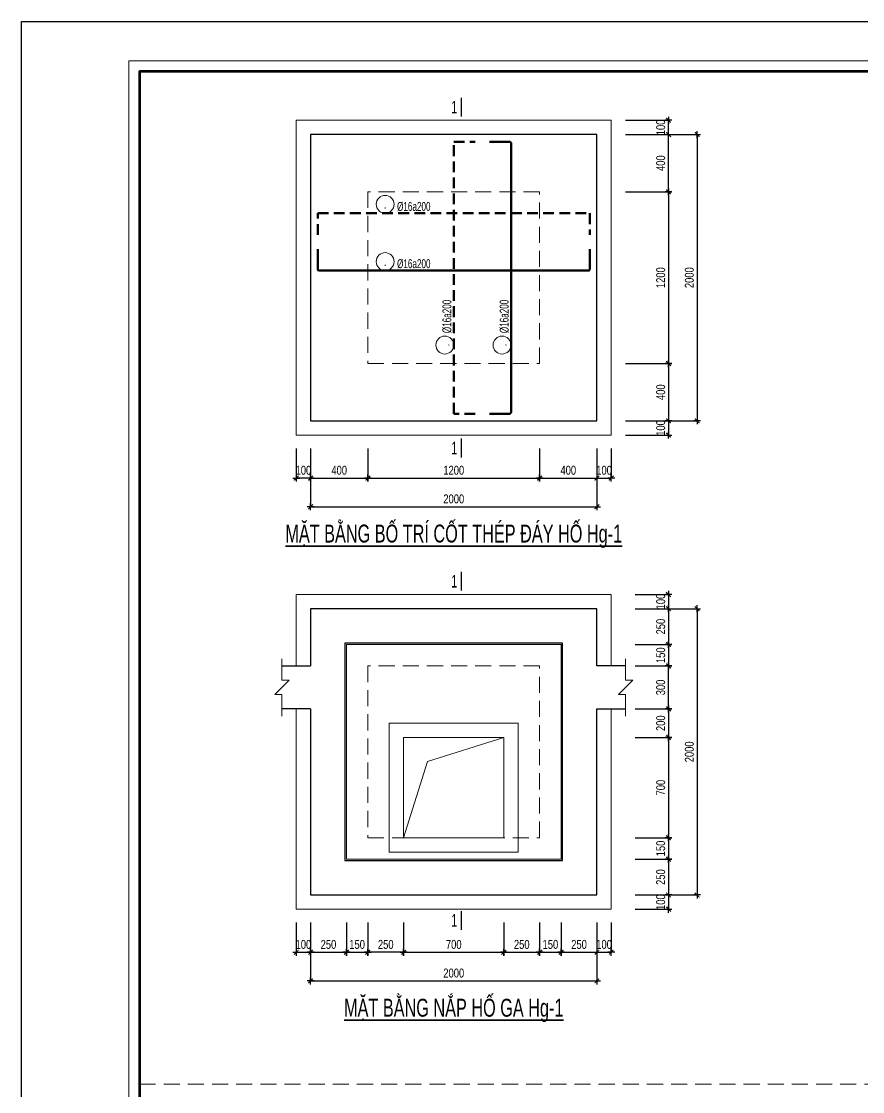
# Model space of a CAD drawing. Header units: millimetres. Extents: x 3482593 to 3503618, y 1118617 to 1133467.
# Drawn here: x 3482593 to 3488468, y 1125990 to 1133467 of the extents above; entities that cross this region are included whole.
import ezdxf
from ezdxf.enums import TextEntityAlignment as Align

# ---------------------------------------------------------------- set-up
doc = ezdxf.new("R2010")
doc.units = ezdxf.units.MM
doc.header["$LTSCALE"] = 150
doc.header["$MEASUREMENT"] = 0
doc.header["$PDMODE"] = 98
doc.linetypes.add('HIDDEN', pattern=[0.375, 0.25, -0.125])
doc.layers.get('0').update_dxf_attribs({"linetype": 'CONTINUOUS'})
doc.layers.get('DEFPOINTS').update_dxf_attribs({"linetype": 'CONTINUOUS'})
for name, color, linetype in [('02.CDC.DIM', 1, 'CONTINUOUS'), ('06.CDC.TEXT', 2, 'CONTINUOUS'), ('CDC.06.TEXT', 2, 'CONTINUOUS')]:
    doc.layers.add(name, color=color, linetype=linetype)
for name, color, linetype, lineweight in [('CDC-KHUNGTEN', 7, 'CONTINUOUS', 20), ('CDC_02.DIM', 1, 'CONTINUOUS', 18), ('CDC_03.BORDER', 3, 'CONTINUOUS', 25), ('CDC_04.HIDDEN', 8, 'HIDDEN', 15), ('CDC_05.STEEL', 4, 'CONTINUOUS', 50), ('CDC_06.TEXT', 2, 'CONTINUOUS', 18), ('CDC_09.COLUMN', 4, 'CONTINUOUS', 35), ('CDC_10.HATCH', 251, 'CONTINUOUS', 9), ('CDC_11.NOTE', 8, 'CONTINUOUS', 18)]:
    doc.layers.add(name, color=color, linetype=linetype, lineweight=lineweight)
doc.styles.add('1', font='arial.ttf', dxfattribs={"width": 0.75})
doc.styles.add('Arial', font='arial.ttf', dxfattribs={"width": 0.75})
doc.styles.add('KCS_BIGTEXT', font='arial.ttf', dxfattribs={"width": 0.7})
doc.dimstyles.new('DX1', dxfattribs={"dimscale": 0.25, "dimtxt": 250, "dimasz": 0.8, "dimexe": 0, "dimexo": 0, "dimgap": 90, "dimtad": 1, "dimdec": 0, "dimzin": 13, "dimdsep": 46, "dimtxsty": '1', "dimblk1": 'CHEO', "dimblk2": 'CHEO', "dimsah": 1, "dimcen": 0, "dimclrd": 256, "dimclre": 256, "dimclrt": 3, "dimadec": 0, "dimazin": 0, "dimtfac": 1, "dimtdec": 0, "dimtix": 1, "dimtmove": 2, "dimatfit": 3, "dimldrblk": 'CHEO', "dimfxl": 1, "dimtolj": 1, "dimtzin": 13, "dimarcsym": 0})

# ---------------------------------------------------------------- blocks, each defined once
blk = doc.blocks.new('CHEO')
at = {"layer": '02.CDC.DIM'}
for points in [[(-121, 0), (121, 0)], [(0, 121), (0, -121)]]:
    blk.add_lwpolyline(points, dxfattribs=at)
at = {"layer": '06.CDC.TEXT', "color": 2, "const_width": 40}
blk.add_lwpolyline([(80, 80), (-80, -81)], dxfattribs=at)
blk = doc.blocks.new('*D36')
at = {"layer": 'CDC_02.DIM', "lineweight": -2, "transparency": 16777216}
for p, q in [((3484612.2, 1130483.2), (3484612.2, 1130276.2)), ((3485012.2, 1130483.2), (3485012.2, 1130276.2)), ((3484612.4, 1130276.2), (3485012, 1130276.2))]:
    blk.add_line(p, q, dxfattribs=at)
at = {"layer": 'DEFPOINTS', "color": 0, "transparency": 16777216}
for p in [(3484612.2, 1130483.2), (3485012.2, 1130483.2), (3485012.2, 1130276.2)]:
    blk.add_point(p, dxfattribs=at)
at = {"layer": 'CDC_02.DIM', "lineweight": -2, "transparency": 16777216, "xscale": 0.2, "yscale": 0.2, "zscale": 0.2, "rotation": 180}
blk.add_blockref('CHEO', (3484612.2, 1130276.2), dxfattribs=at)
at = {"layer": 'CDC_02.DIM', "lineweight": -2, "transparency": 16777216, "xscale": 0.2, "yscale": 0.2, "zscale": 0.2}
blk.add_blockref('CHEO', (3485012.2, 1130276.2), dxfattribs=at)
at = {"layer": 'CDC_02.DIM', "color": 3, "transparency": 16777216, "insert": (3484812.2, 1130330.6), "char_height": 62.5, "attachment_point": 5, "style": '1'}
blk.add_mtext('\\A1;400', dxfattribs=at)
blk = doc.blocks.new('*D37')
at = {"layer": 'CDC_02.DIM', "lineweight": -2, "transparency": 16777216}
for p, q in [((3485012.2, 1130483.2), (3485012.2, 1130276.2)), ((3486212.2, 1130483.2), (3486212.2, 1130276.2)), ((3485012.4, 1130276.2), (3486212, 1130276.2))]:
    blk.add_line(p, q, dxfattribs=at)
at = {"layer": 'DEFPOINTS', "color": 0, "transparency": 16777216}
for p in [(3485012.2, 1130483.2), (3486212.2, 1130483.2), (3486212.2, 1130276.2)]:
    blk.add_point(p, dxfattribs=at)
at = {"layer": 'CDC_02.DIM', "lineweight": -2, "transparency": 16777216, "xscale": 0.2, "yscale": 0.2, "zscale": 0.2, "rotation": 180}
blk.add_blockref('CHEO', (3485012.2, 1130276.2), dxfattribs=at)
at = {"layer": 'CDC_02.DIM', "lineweight": -2, "transparency": 16777216, "xscale": 0.2, "yscale": 0.2, "zscale": 0.2}
blk.add_blockref('CHEO', (3486212.2, 1130276.2), dxfattribs=at)
at = {"layer": 'CDC_02.DIM', "color": 3, "transparency": 16777216, "insert": (3485612.2, 1130330.6), "char_height": 62.5, "attachment_point": 5, "style": '1'}
blk.add_mtext('\\A1;1200', dxfattribs=at)
blk = doc.blocks.new('*D38')
at = {"layer": 'CDC_02.DIM', "lineweight": -2, "transparency": 16777216}
for p, q in [((3486212.2, 1130483.2), (3486212.2, 1130276.2)), ((3486612.2, 1130483.2), (3486612.2, 1130276.2)), ((3486212.4, 1130276.2), (3486612, 1130276.2))]:
    blk.add_line(p, q, dxfattribs=at)
at = {"layer": 'DEFPOINTS', "color": 0, "transparency": 16777216}
for p in [(3486212.2, 1130483.2), (3486612.2, 1130483.2), (3486612.2, 1130276.2)]:
    blk.add_point(p, dxfattribs=at)
at = {"layer": 'CDC_02.DIM', "lineweight": -2, "transparency": 16777216, "xscale": 0.2, "yscale": 0.2, "zscale": 0.2, "rotation": 180}
blk.add_blockref('CHEO', (3486212.2, 1130276.2), dxfattribs=at)
at = {"layer": 'CDC_02.DIM', "lineweight": -2, "transparency": 16777216, "xscale": 0.2, "yscale": 0.2, "zscale": 0.2}
blk.add_blockref('CHEO', (3486612.2, 1130276.2), dxfattribs=at)
at = {"layer": 'CDC_02.DIM', "color": 3, "transparency": 16777216, "insert": (3486412.2, 1130330.6), "char_height": 62.5, "attachment_point": 5, "style": '1'}
blk.add_mtext('\\A1;400', dxfattribs=at)
blk = doc.blocks.new('*D39')
at = {"layer": 'CDC_02.DIM', "lineweight": -2, "transparency": 16777216}
for p, q in [((3484612.2, 1130483.2), (3484612.2, 1130076.2)), ((3486612.2, 1130483.2), (3486612.2, 1130076.2)), ((3484612.4, 1130076.2), (3486612, 1130076.2))]:
    blk.add_line(p, q, dxfattribs=at)
at = {"layer": 'DEFPOINTS', "color": 0, "transparency": 16777216}
for p in [(3484612.2, 1130483.2), (3486612.2, 1130483.2), (3486612.2, 1130076.2)]:
    blk.add_point(p, dxfattribs=at)
at = {"layer": 'CDC_02.DIM', "lineweight": -2, "transparency": 16777216, "xscale": 0.2, "yscale": 0.2, "zscale": 0.2, "rotation": 180}
blk.add_blockref('CHEO', (3484612.2, 1130076.2), dxfattribs=at)
at = {"layer": 'CDC_02.DIM', "lineweight": -2, "transparency": 16777216, "xscale": 0.2, "yscale": 0.2, "zscale": 0.2}
blk.add_blockref('CHEO', (3486612.2, 1130076.2), dxfattribs=at)
at = {"layer": 'CDC_02.DIM', "color": 3, "transparency": 16777216, "insert": (3485612.2, 1130130.6), "char_height": 62.5, "attachment_point": 5, "style": '1'}
blk.add_mtext('\\A1;2000', dxfattribs=at)
blk = doc.blocks.new('*D40')
at = {"layer": 'CDC_02.DIM', "lineweight": -2, "transparency": 16777216}
for p, q in [((3486812.2, 1132276.2), (3487112.2, 1132276.2)), ((3487112.2, 1132276), (3487112.2, 1131076.4)), ((3486812.2, 1131076.2), (3487112.2, 1131076.2))]:
    blk.add_line(p, q, dxfattribs=at)
at = {"layer": 'DEFPOINTS', "color": 0, "transparency": 16777216}
for p in [(3486812.2, 1132276.2), (3486812.2, 1131076.2), (3487112.2, 1131076.2)]:
    blk.add_point(p, dxfattribs=at)
at = {"layer": 'CDC_02.DIM', "lineweight": -2, "transparency": 16777216, "xscale": 0.2, "yscale": 0.2, "zscale": 0.2}
for p, rotation in [((3487112.2, 1132276.2), 90), ((3487112.2, 1131076.2), 270)]:
    blk.add_blockref('CHEO', p, dxfattribs=dict(at, rotation=rotation))
at = {"layer": 'CDC_02.DIM', "color": 3, "transparency": 16777216, "insert": (3487057.8, 1131676.2), "char_height": 62.5, "attachment_point": 5, "rotation": 90, "style": '1'}
blk.add_mtext('\\A1;1200', dxfattribs=at)
blk = doc.blocks.new('*D41')
at = {"layer": 'CDC_02.DIM', "lineweight": -2, "transparency": 16777216}
for p, q in [((3486812.2, 1131076.2), (3487112.2, 1131076.2)), ((3487112.2, 1131076), (3487112.2, 1130676.4)), ((3486812.2, 1130676.2), (3487112.2, 1130676.2))]:
    blk.add_line(p, q, dxfattribs=at)
at = {"layer": 'DEFPOINTS', "color": 0, "transparency": 16777216}
for p in [(3486812.2, 1131076.2), (3486812.2, 1130676.2), (3487112.2, 1130676.2)]:
    blk.add_point(p, dxfattribs=at)
at = {"layer": 'CDC_02.DIM', "lineweight": -2, "transparency": 16777216, "xscale": 0.2, "yscale": 0.2, "zscale": 0.2}
for p, rotation in [((3487112.2, 1131076.2), 90), ((3487112.2, 1130676.2), 270)]:
    blk.add_blockref('CHEO', p, dxfattribs=dict(at, rotation=rotation))
at = {"layer": 'CDC_02.DIM', "color": 3, "transparency": 16777216, "insert": (3487057.8, 1130876.2), "char_height": 62.5, "attachment_point": 5, "rotation": 90, "style": '1'}
blk.add_mtext('\\A1;400', dxfattribs=at)
blk = doc.blocks.new('*D42')
at = {"layer": 'CDC_02.DIM', "lineweight": -2, "transparency": 16777216}
for p, q in [((3486812.2, 1132676.2), (3487312.2, 1132676.2)), ((3487312.2, 1132676), (3487312.2, 1130676.4)), ((3486812.2, 1130676.2), (3487312.2, 1130676.2))]:
    blk.add_line(p, q, dxfattribs=at)
at = {"layer": 'DEFPOINTS', "color": 0, "transparency": 16777216}
for p in [(3486812.2, 1132676.2), (3486812.2, 1130676.2), (3487312.2, 1130676.2)]:
    blk.add_point(p, dxfattribs=at)
at = {"layer": 'CDC_02.DIM', "lineweight": -2, "transparency": 16777216, "xscale": 0.2, "yscale": 0.2, "zscale": 0.2}
for p, rotation in [((3487312.2, 1132676.2), 90), ((3487312.2, 1130676.2), 270)]:
    blk.add_blockref('CHEO', p, dxfattribs=dict(at, rotation=rotation))
at = {"layer": 'CDC_02.DIM', "color": 3, "transparency": 16777216, "insert": (3487257.8, 1131676.2), "char_height": 62.5, "attachment_point": 5, "rotation": 90, "style": '1'}
blk.add_mtext('\\A1;2000', dxfattribs=at)
blk = doc.blocks.new('*D43')
at = {"layer": 'CDC_02.DIM', "lineweight": -2, "transparency": 16777216}
for p, q in [((3486879.5, 1129463.7), (3487112.2, 1129463.7)), ((3487112.2, 1129463.9), (3487112.2, 1129464.1)), ((3487112.2, 1129463.7), (3487112.2, 1129363.7)), ((3486879.5, 1129363.7), (3487112.2, 1129363.7)), ((3487112.2, 1129363.5), (3487112.2, 1129363.3))]:
    blk.add_line(p, q, dxfattribs=at)
at = {"layer": 'DEFPOINTS', "color": 0, "transparency": 16777216}
for p in [(3486879.5, 1129463.7), (3486879.5, 1129363.7), (3487112.2, 1129363.7)]:
    blk.add_point(p, dxfattribs=at)
at = {"layer": 'CDC_02.DIM', "lineweight": -2, "transparency": 16777216, "xscale": 0.2, "yscale": 0.2, "zscale": 0.2}
for p, rotation in [((3487112.2, 1129463.7), 270), ((3487112.2, 1129363.7), 90)]:
    blk.add_blockref('CHEO', p, dxfattribs=dict(at, rotation=rotation))
at = {"layer": 'CDC_02.DIM', "color": 3, "transparency": 16777216, "insert": (3487057.8, 1129413.7), "char_height": 62.5, "attachment_point": 5, "rotation": 90, "style": '1'}
blk.add_mtext('\\A1;100', dxfattribs=at)
blk = doc.blocks.new('*D44')
at = {"layer": 'CDC_02.DIM', "lineweight": -2, "transparency": 16777216}
for p, q in [((3486879.5, 1129363.7), (3487112.2, 1129363.7)), ((3487112.2, 1129363.5), (3487112.2, 1129113.9)), ((3486879.5, 1129113.7), (3487112.2, 1129113.7))]:
    blk.add_line(p, q, dxfattribs=at)
at = {"layer": 'DEFPOINTS', "color": 0, "transparency": 16777216}
for p in [(3486879.5, 1129363.7), (3486879.5, 1129113.7), (3487112.2, 1129113.7)]:
    blk.add_point(p, dxfattribs=at)
at = {"layer": 'CDC_02.DIM', "lineweight": -2, "transparency": 16777216, "xscale": 0.2, "yscale": 0.2, "zscale": 0.2}
for p, rotation in [((3487112.2, 1129363.7), 90), ((3487112.2, 1129113.7), 270)]:
    blk.add_blockref('CHEO', p, dxfattribs=dict(at, rotation=rotation))
at = {"layer": 'CDC_02.DIM', "color": 3, "transparency": 16777216, "insert": (3487057.8, 1129238.7), "char_height": 62.5, "attachment_point": 5, "rotation": 90, "style": '1'}
blk.add_mtext('\\A1;250', dxfattribs=at)
blk = doc.blocks.new('*D45')
at = {"layer": 'CDC_02.DIM', "lineweight": -2, "transparency": 16777216}
for p, q in [((3486879.5, 1129113.7), (3487112.2, 1129113.7)), ((3487112.2, 1129113.5), (3487112.2, 1128963.9)), ((3486879.5, 1128963.7), (3487112.2, 1128963.7))]:
    blk.add_line(p, q, dxfattribs=at)
at = {"layer": 'DEFPOINTS', "color": 0, "transparency": 16777216}
for p in [(3486879.5, 1129113.7), (3486879.5, 1128963.7), (3487112.2, 1128963.7)]:
    blk.add_point(p, dxfattribs=at)
at = {"layer": 'CDC_02.DIM', "lineweight": -2, "transparency": 16777216, "xscale": 0.2, "yscale": 0.2, "zscale": 0.2}
for p, rotation in [((3487112.2, 1129113.7), 90), ((3487112.2, 1128963.7), 270)]:
    blk.add_blockref('CHEO', p, dxfattribs=dict(at, rotation=rotation))
at = {"layer": 'CDC_02.DIM', "color": 3, "transparency": 16777216, "insert": (3487057.8, 1129038.7), "char_height": 62.5, "attachment_point": 5, "rotation": 90, "style": '1'}
blk.add_mtext('\\A1;150', dxfattribs=at)
blk = doc.blocks.new('*D46')
at = {"layer": 'CDC_02.DIM', "lineweight": -2, "transparency": 16777216}
for p, q in [((3486879.5, 1128663.7), (3487112.2, 1128663.7)), ((3487112.2, 1128663.5), (3487112.2, 1128463.9)), ((3486879.5, 1128463.7), (3487112.2, 1128463.7))]:
    blk.add_line(p, q, dxfattribs=at)
at = {"layer": 'DEFPOINTS', "color": 0, "transparency": 16777216}
for p in [(3486879.5, 1128663.7), (3486879.5, 1128463.7), (3487112.2, 1128463.7)]:
    blk.add_point(p, dxfattribs=at)
at = {"layer": 'CDC_02.DIM', "lineweight": -2, "transparency": 16777216, "xscale": 0.2, "yscale": 0.2, "zscale": 0.2}
for p, rotation in [((3487112.2, 1128663.7), 90), ((3487112.2, 1128463.7), 270)]:
    blk.add_blockref('CHEO', p, dxfattribs=dict(at, rotation=rotation))
at = {"layer": 'CDC_02.DIM', "color": 3, "transparency": 16777216, "insert": (3487057.8, 1128563.7), "char_height": 62.5, "attachment_point": 5, "rotation": 90, "style": '1'}
blk.add_mtext('\\A1;200', dxfattribs=at)
blk = doc.blocks.new('*D47')
at = {"layer": 'CDC_02.DIM', "lineweight": -2, "transparency": 16777216}
for p, q in [((3486879.5, 1128463.7), (3487112.2, 1128463.7)), ((3487112.2, 1128463.5), (3487112.2, 1127763.9)), ((3486879.5, 1127763.7), (3487112.2, 1127763.7))]:
    blk.add_line(p, q, dxfattribs=at)
at = {"layer": 'DEFPOINTS', "color": 0, "transparency": 16777216}
for p in [(3486879.5, 1128463.7), (3486879.5, 1127763.7), (3487112.2, 1127763.7)]:
    blk.add_point(p, dxfattribs=at)
at = {"layer": 'CDC_02.DIM', "lineweight": -2, "transparency": 16777216, "xscale": 0.2, "yscale": 0.2, "zscale": 0.2}
for p, rotation in [((3487112.2, 1128463.7), 90), ((3487112.2, 1127763.7), 270)]:
    blk.add_blockref('CHEO', p, dxfattribs=dict(at, rotation=rotation))
at = {"layer": 'CDC_02.DIM', "color": 3, "transparency": 16777216, "insert": (3487057.8, 1128113.7), "char_height": 62.5, "attachment_point": 5, "rotation": 90, "style": '1'}
blk.add_mtext('\\A1;700', dxfattribs=at)
blk = doc.blocks.new('*D48')
at = {"layer": 'CDC_02.DIM', "lineweight": -2, "transparency": 16777216}
for p, q in [((3486879.5, 1127763.7), (3487112.2, 1127763.7)), ((3487112.2, 1127763.5), (3487112.2, 1127613.9)), ((3486879.5, 1127613.7), (3487112.2, 1127613.7))]:
    blk.add_line(p, q, dxfattribs=at)
at = {"layer": 'DEFPOINTS', "color": 0, "transparency": 16777216}
for p in [(3486879.5, 1127763.7), (3486879.5, 1127613.7), (3487112.2, 1127613.7)]:
    blk.add_point(p, dxfattribs=at)
at = {"layer": 'CDC_02.DIM', "lineweight": -2, "transparency": 16777216, "xscale": 0.2, "yscale": 0.2, "zscale": 0.2}
for p, rotation in [((3487112.2, 1127763.7), 90), ((3487112.2, 1127613.7), 270)]:
    blk.add_blockref('CHEO', p, dxfattribs=dict(at, rotation=rotation))
at = {"layer": 'CDC_02.DIM', "color": 3, "transparency": 16777216, "insert": (3487057.8, 1127688.7), "char_height": 62.5, "attachment_point": 5, "rotation": 90, "style": '1'}
blk.add_mtext('\\A1;150', dxfattribs=at)
blk = doc.blocks.new('*D49')
at = {"layer": 'CDC_02.DIM', "lineweight": -2, "transparency": 16777216}
for p, q in [((3486879.5, 1127613.7), (3487112.2, 1127613.7)), ((3487112.2, 1127613.5), (3487112.2, 1127363.9)), ((3486879.5, 1127363.7), (3487112.2, 1127363.7))]:
    blk.add_line(p, q, dxfattribs=at)
at = {"layer": 'DEFPOINTS', "color": 0, "transparency": 16777216}
for p in [(3486879.5, 1127613.7), (3486879.5, 1127363.7), (3487112.2, 1127363.7)]:
    blk.add_point(p, dxfattribs=at)
at = {"layer": 'CDC_02.DIM', "lineweight": -2, "transparency": 16777216, "xscale": 0.2, "yscale": 0.2, "zscale": 0.2}
for p, rotation in [((3487112.2, 1127613.7), 90), ((3487112.2, 1127363.7), 270)]:
    blk.add_blockref('CHEO', p, dxfattribs=dict(at, rotation=rotation))
at = {"layer": 'CDC_02.DIM', "color": 3, "transparency": 16777216, "insert": (3487057.8, 1127488.7), "char_height": 62.5, "attachment_point": 5, "rotation": 90, "style": '1'}
blk.add_mtext('\\A1;250', dxfattribs=at)
blk = doc.blocks.new('*D50')
at = {"layer": 'CDC_02.DIM', "lineweight": -2, "transparency": 16777216}
for p, q in [((3486879.5, 1127363.7), (3487112.2, 1127363.7)), ((3487112.2, 1127363.9), (3487112.2, 1127364.1)), ((3487112.2, 1127363.7), (3487112.2, 1127263.7)), ((3486879.5, 1127263.7), (3487112.2, 1127263.7)), ((3487112.2, 1127263.5), (3487112.2, 1127263.3))]:
    blk.add_line(p, q, dxfattribs=at)
at = {"layer": 'DEFPOINTS', "color": 0, "transparency": 16777216}
for p in [(3486879.5, 1127363.7), (3486879.5, 1127263.7), (3487112.2, 1127263.7)]:
    blk.add_point(p, dxfattribs=at)
at = {"layer": 'CDC_02.DIM', "lineweight": -2, "transparency": 16777216, "xscale": 0.2, "yscale": 0.2, "zscale": 0.2}
for p, rotation in [((3487112.2, 1127363.7), 270), ((3487112.2, 1127263.7), 90)]:
    blk.add_blockref('CHEO', p, dxfattribs=dict(at, rotation=rotation))
at = {"layer": 'CDC_02.DIM', "color": 3, "transparency": 16777216, "insert": (3487057.8, 1127313.7), "char_height": 62.5, "attachment_point": 5, "rotation": 90, "style": '1'}
blk.add_mtext('\\A1;100', dxfattribs=at)
blk = doc.blocks.new('*D51')
at = {"layer": 'CDC_02.DIM', "lineweight": -2, "transparency": 16777216}
for p, q in [((3486879.5, 1129363.7), (3487312.2, 1129363.7)), ((3487312.2, 1129363.5), (3487312.2, 1127363.9)), ((3486879.5, 1127363.7), (3487312.2, 1127363.7))]:
    blk.add_line(p, q, dxfattribs=at)
at = {"layer": 'DEFPOINTS', "color": 0, "transparency": 16777216}
for p in [(3486879.5, 1129363.7), (3486879.5, 1127363.7), (3487312.2, 1127363.7)]:
    blk.add_point(p, dxfattribs=at)
at = {"layer": 'CDC_02.DIM', "lineweight": -2, "transparency": 16777216, "xscale": 0.2, "yscale": 0.2, "zscale": 0.2}
for p, rotation in [((3487312.2, 1129363.7), 90), ((3487312.2, 1127363.7), 270)]:
    blk.add_blockref('CHEO', p, dxfattribs=dict(at, rotation=rotation))
at = {"layer": 'CDC_02.DIM', "color": 3, "transparency": 16777216, "insert": (3487257.8, 1128363.7), "char_height": 62.5, "attachment_point": 5, "rotation": 90, "style": '1'}
blk.add_mtext('\\A1;2000', dxfattribs=at)
blk = doc.blocks.new('*D52')
at = {"layer": 'CDC_02.DIM', "lineweight": -2, "transparency": 16777216}
for p, q in [((3484512.2, 1127170.7), (3484512.2, 1126963.7)), ((3484612.2, 1127170.7), (3484612.2, 1126963.7)), ((3484512, 1126963.7), (3484511.8, 1126963.7)), ((3484512.2, 1126963.7), (3484612.2, 1126963.7)), ((3484612.4, 1126963.7), (3484612.6, 1126963.7))]:
    blk.add_line(p, q, dxfattribs=at)
at = {"layer": 'DEFPOINTS', "color": 0, "transparency": 16777216}
for p in [(3484512.2, 1127170.7), (3484612.2, 1127170.7), (3484612.2, 1126963.7)]:
    blk.add_point(p, dxfattribs=at)
at = {"layer": 'CDC_02.DIM', "lineweight": -2, "transparency": 16777216, "xscale": 0.2, "yscale": 0.2, "zscale": 0.2}
blk.add_blockref('CHEO', (3484512.2, 1126963.7), dxfattribs=at)
at = {"layer": 'CDC_02.DIM', "lineweight": -2, "transparency": 16777216, "xscale": 0.2, "yscale": 0.2, "zscale": 0.2, "rotation": 180}
blk.add_blockref('CHEO', (3484612.2, 1126963.7), dxfattribs=at)
at = {"layer": 'CDC_02.DIM', "color": 3, "transparency": 16777216, "insert": (3484562.2, 1127018.1), "char_height": 62.5, "attachment_point": 5, "style": '1'}
blk.add_mtext('\\A1;100', dxfattribs=at)
blk = doc.blocks.new('*D53')
at = {"layer": 'CDC_02.DIM', "lineweight": -2, "transparency": 16777216}
for p, q in [((3484612.2, 1127170.7), (3484612.2, 1126963.7)), ((3484862.2, 1127170.7), (3484862.2, 1126963.7)), ((3484612.4, 1126963.7), (3484862, 1126963.7))]:
    blk.add_line(p, q, dxfattribs=at)
at = {"layer": 'DEFPOINTS', "color": 0, "transparency": 16777216}
for p in [(3484612.2, 1127170.7), (3484862.2, 1127170.7), (3484862.2, 1126963.7)]:
    blk.add_point(p, dxfattribs=at)
at = {"layer": 'CDC_02.DIM', "lineweight": -2, "transparency": 16777216, "xscale": 0.2, "yscale": 0.2, "zscale": 0.2, "rotation": 180}
blk.add_blockref('CHEO', (3484612.2, 1126963.7), dxfattribs=at)
at = {"layer": 'CDC_02.DIM', "lineweight": -2, "transparency": 16777216, "xscale": 0.2, "yscale": 0.2, "zscale": 0.2}
blk.add_blockref('CHEO', (3484862.2, 1126963.7), dxfattribs=at)
at = {"layer": 'CDC_02.DIM', "color": 3, "transparency": 16777216, "insert": (3484737.2, 1127018.1), "char_height": 62.5, "attachment_point": 5, "style": '1'}
blk.add_mtext('\\A1;250', dxfattribs=at)
blk = doc.blocks.new('*D54')
at = {"layer": 'CDC_02.DIM', "lineweight": -2, "transparency": 16777216}
for p, q in [((3484862.2, 1127170.7), (3484862.2, 1126963.7)), ((3485012.2, 1127170.7), (3485012.2, 1126963.7)), ((3484862.4, 1126963.7), (3485012, 1126963.7))]:
    blk.add_line(p, q, dxfattribs=at)
at = {"layer": 'DEFPOINTS', "color": 0, "transparency": 16777216}
for p in [(3484862.2, 1127170.7), (3485012.2, 1127170.7), (3485012.2, 1126963.7)]:
    blk.add_point(p, dxfattribs=at)
at = {"layer": 'CDC_02.DIM', "lineweight": -2, "transparency": 16777216, "xscale": 0.2, "yscale": 0.2, "zscale": 0.2, "rotation": 180}
blk.add_blockref('CHEO', (3484862.2, 1126963.7), dxfattribs=at)
at = {"layer": 'CDC_02.DIM', "lineweight": -2, "transparency": 16777216, "xscale": 0.2, "yscale": 0.2, "zscale": 0.2}
blk.add_blockref('CHEO', (3485012.2, 1126963.7), dxfattribs=at)
at = {"layer": 'CDC_02.DIM', "color": 3, "transparency": 16777216, "insert": (3484937.2, 1127018.1), "char_height": 62.5, "attachment_point": 5, "style": '1'}
blk.add_mtext('\\A1;150', dxfattribs=at)
blk = doc.blocks.new('*D55')
at = {"layer": 'CDC_02.DIM', "lineweight": -2, "transparency": 16777216}
for p, q in [((3485962.2, 1127170.7), (3485962.2, 1126963.7)), ((3486212.2, 1127170.7), (3486212.2, 1126963.7)), ((3485962.4, 1126963.7), (3486212, 1126963.7))]:
    blk.add_line(p, q, dxfattribs=at)
at = {"layer": 'DEFPOINTS', "color": 0, "transparency": 16777216}
for p in [(3485962.2, 1127170.7), (3486212.2, 1127170.7), (3486212.2, 1126963.7)]:
    blk.add_point(p, dxfattribs=at)
at = {"layer": 'CDC_02.DIM', "lineweight": -2, "transparency": 16777216, "xscale": 0.2, "yscale": 0.2, "zscale": 0.2, "rotation": 180}
blk.add_blockref('CHEO', (3485962.2, 1126963.7), dxfattribs=at)
at = {"layer": 'CDC_02.DIM', "lineweight": -2, "transparency": 16777216, "xscale": 0.2, "yscale": 0.2, "zscale": 0.2}
blk.add_blockref('CHEO', (3486212.2, 1126963.7), dxfattribs=at)
at = {"layer": 'CDC_02.DIM', "color": 3, "transparency": 16777216, "insert": (3486087.2, 1127018.1), "char_height": 62.5, "attachment_point": 5, "style": '1'}
blk.add_mtext('\\A1;250', dxfattribs=at)
blk = doc.blocks.new('*D56')
at = {"layer": 'CDC_02.DIM', "lineweight": -2, "transparency": 16777216}
for p, q in [((3486212.2, 1127170.7), (3486212.2, 1126963.7)), ((3486362.2, 1127170.7), (3486362.2, 1126963.7)), ((3486212.4, 1126963.7), (3486362, 1126963.7))]:
    blk.add_line(p, q, dxfattribs=at)
at = {"layer": 'DEFPOINTS', "color": 0, "transparency": 16777216}
for p in [(3486212.2, 1127170.7), (3486362.2, 1127170.7), (3486362.2, 1126963.7)]:
    blk.add_point(p, dxfattribs=at)
at = {"layer": 'CDC_02.DIM', "lineweight": -2, "transparency": 16777216, "xscale": 0.2, "yscale": 0.2, "zscale": 0.2, "rotation": 180}
blk.add_blockref('CHEO', (3486212.2, 1126963.7), dxfattribs=at)
at = {"layer": 'CDC_02.DIM', "lineweight": -2, "transparency": 16777216, "xscale": 0.2, "yscale": 0.2, "zscale": 0.2}
blk.add_blockref('CHEO', (3486362.2, 1126963.7), dxfattribs=at)
at = {"layer": 'CDC_02.DIM', "color": 3, "transparency": 16777216, "insert": (3486287.2, 1127018.1), "char_height": 62.5, "attachment_point": 5, "style": '1'}
blk.add_mtext('\\A1;150', dxfattribs=at)
blk = doc.blocks.new('*D57')
at = {"layer": 'CDC_02.DIM', "lineweight": -2, "transparency": 16777216}
for p, q in [((3486362.2, 1127170.7), (3486362.2, 1126963.7)), ((3486612.2, 1127170.7), (3486612.2, 1126963.7)), ((3486362.4, 1126963.7), (3486612, 1126963.7))]:
    blk.add_line(p, q, dxfattribs=at)
at = {"layer": 'DEFPOINTS', "color": 0, "transparency": 16777216}
for p in [(3486362.2, 1127170.7), (3486612.2, 1127170.7), (3486612.2, 1126963.7)]:
    blk.add_point(p, dxfattribs=at)
at = {"layer": 'CDC_02.DIM', "lineweight": -2, "transparency": 16777216, "xscale": 0.2, "yscale": 0.2, "zscale": 0.2, "rotation": 180}
blk.add_blockref('CHEO', (3486362.2, 1126963.7), dxfattribs=at)
at = {"layer": 'CDC_02.DIM', "lineweight": -2, "transparency": 16777216, "xscale": 0.2, "yscale": 0.2, "zscale": 0.2}
blk.add_blockref('CHEO', (3486612.2, 1126963.7), dxfattribs=at)
at = {"layer": 'CDC_02.DIM', "color": 3, "transparency": 16777216, "insert": (3486487.2, 1127018.1), "char_height": 62.5, "attachment_point": 5, "style": '1'}
blk.add_mtext('\\A1;250', dxfattribs=at)
blk = doc.blocks.new('*D58')
at = {"layer": 'CDC_02.DIM', "lineweight": -2, "transparency": 16777216}
for p, q in [((3486612.2, 1127170.7), (3486612.2, 1126963.7)), ((3486712.2, 1127170.7), (3486712.2, 1126963.7)), ((3486612, 1126963.7), (3486611.8, 1126963.7)), ((3486612.2, 1126963.7), (3486712.2, 1126963.7)), ((3486712.4, 1126963.7), (3486712.6, 1126963.7))]:
    blk.add_line(p, q, dxfattribs=at)
at = {"layer": 'DEFPOINTS', "color": 0, "transparency": 16777216}
for p in [(3486612.2, 1127170.7), (3486712.2, 1127170.7), (3486712.2, 1126963.7)]:
    blk.add_point(p, dxfattribs=at)
at = {"layer": 'CDC_02.DIM', "lineweight": -2, "transparency": 16777216, "xscale": 0.2, "yscale": 0.2, "zscale": 0.2}
blk.add_blockref('CHEO', (3486612.2, 1126963.7), dxfattribs=at)
at = {"layer": 'CDC_02.DIM', "lineweight": -2, "transparency": 16777216, "xscale": 0.2, "yscale": 0.2, "zscale": 0.2, "rotation": 180}
blk.add_blockref('CHEO', (3486712.2, 1126963.7), dxfattribs=at)
at = {"layer": 'CDC_02.DIM', "color": 3, "transparency": 16777216, "insert": (3486662.2, 1127018.1), "char_height": 62.5, "attachment_point": 5, "style": '1'}
blk.add_mtext('\\A1;100', dxfattribs=at)
blk = doc.blocks.new('*D59')
at = {"layer": 'CDC_02.DIM', "lineweight": -2, "transparency": 16777216}
for p, q in [((3484612.2, 1127170.7), (3484612.2, 1126763.7)), ((3486612.2, 1127170.7), (3486612.2, 1126763.7)), ((3484612.4, 1126763.7), (3486612, 1126763.7))]:
    blk.add_line(p, q, dxfattribs=at)
at = {"layer": 'DEFPOINTS', "color": 0, "transparency": 16777216}
for p in [(3484612.2, 1127170.7), (3486612.2, 1127170.7), (3486612.2, 1126763.7)]:
    blk.add_point(p, dxfattribs=at)
at = {"layer": 'CDC_02.DIM', "lineweight": -2, "transparency": 16777216, "xscale": 0.2, "yscale": 0.2, "zscale": 0.2, "rotation": 180}
blk.add_blockref('CHEO', (3484612.2, 1126763.7), dxfattribs=at)
at = {"layer": 'CDC_02.DIM', "lineweight": -2, "transparency": 16777216, "xscale": 0.2, "yscale": 0.2, "zscale": 0.2}
blk.add_blockref('CHEO', (3486612.2, 1126763.7), dxfattribs=at)
at = {"layer": 'CDC_02.DIM', "color": 3, "transparency": 16777216, "insert": (3485612.2, 1126818.1), "char_height": 62.5, "attachment_point": 5, "style": '1'}
blk.add_mtext('\\A1;2000', dxfattribs=at)
blk = doc.blocks.new('*D60')
at = {"layer": 'CDC_02.DIM', "lineweight": -2, "transparency": 16777216}
for p, q in [((3486612.2, 1130483.2), (3486612.2, 1130276.2)), ((3486712.2, 1130483.2), (3486712.2, 1130276.2)), ((3486612, 1130276.2), (3486611.8, 1130276.2)), ((3486612.2, 1130276.2), (3486712.2, 1130276.2)), ((3486712.4, 1130276.2), (3486712.6, 1130276.2))]:
    blk.add_line(p, q, dxfattribs=at)
at = {"layer": 'DEFPOINTS', "color": 0, "transparency": 16777216}
for p in [(3486612.2, 1130483.2), (3486712.2, 1130483.2), (3486712.2, 1130276.2)]:
    blk.add_point(p, dxfattribs=at)
at = {"layer": 'CDC_02.DIM', "lineweight": -2, "transparency": 16777216, "xscale": 0.2, "yscale": 0.2, "zscale": 0.2}
blk.add_blockref('CHEO', (3486612.2, 1130276.2), dxfattribs=at)
at = {"layer": 'CDC_02.DIM', "lineweight": -2, "transparency": 16777216, "xscale": 0.2, "yscale": 0.2, "zscale": 0.2, "rotation": 180}
blk.add_blockref('CHEO', (3486712.2, 1130276.2), dxfattribs=at)
at = {"layer": 'CDC_02.DIM', "color": 3, "transparency": 16777216, "insert": (3486662.2, 1130330.6), "char_height": 62.5, "attachment_point": 5, "style": '1'}
blk.add_mtext('\\A1;100', dxfattribs=at)
blk = doc.blocks.new('*D61')
at = {"layer": 'CDC_02.DIM', "lineweight": -2, "transparency": 16777216}
for p, q in [((3484512.2, 1130483.2), (3484512.2, 1130276.2)), ((3484612.2, 1130483.2), (3484612.2, 1130276.2)), ((3484512, 1130276.2), (3484511.8, 1130276.2)), ((3484612.2, 1130276.2), (3484512.2, 1130276.2)), ((3484612.4, 1130276.2), (3484612.6, 1130276.2))]:
    blk.add_line(p, q, dxfattribs=at)
at = {"layer": 'DEFPOINTS', "color": 0, "transparency": 16777216}
for p in [(3484512.2, 1130483.2), (3484612.2, 1130483.2), (3484512.2, 1130276.2)]:
    blk.add_point(p, dxfattribs=at)
at = {"layer": 'CDC_02.DIM', "lineweight": -2, "transparency": 16777216, "xscale": 0.2, "yscale": 0.2, "zscale": 0.2}
blk.add_blockref('CHEO', (3484512.2, 1130276.2), dxfattribs=at)
at = {"layer": 'CDC_02.DIM', "lineweight": -2, "transparency": 16777216, "xscale": 0.2, "yscale": 0.2, "zscale": 0.2, "rotation": 180}
blk.add_blockref('CHEO', (3484612.2, 1130276.2), dxfattribs=at)
at = {"layer": 'CDC_02.DIM', "color": 3, "transparency": 16777216, "insert": (3484562.2, 1130330.6), "char_height": 62.5, "attachment_point": 5, "style": '1'}
blk.add_mtext('\\A1;100', dxfattribs=at)
blk = doc.blocks.new('*D62')
at = {"layer": 'CDC_02.DIM', "lineweight": -2, "transparency": 16777216}
for p, q in [((3486812.2, 1132776.2), (3487112.2, 1132776.2)), ((3487112.2, 1132776.4), (3487112.2, 1132776.6)), ((3487112.2, 1132676.2), (3487112.2, 1132776.2)), ((3486812.2, 1132676.2), (3487112.2, 1132676.2)), ((3487112.2, 1132676), (3487112.2, 1132675.8))]:
    blk.add_line(p, q, dxfattribs=at)
at = {"layer": 'DEFPOINTS', "color": 0, "transparency": 16777216}
for p in [(3486812.2, 1132776.2), (3487112.2, 1132776.2), (3486812.2, 1132676.2)]:
    blk.add_point(p, dxfattribs=at)
at = {"layer": 'CDC_02.DIM', "lineweight": -2, "transparency": 16777216, "xscale": 0.2, "yscale": 0.2, "zscale": 0.2}
for p, rotation in [((3487112.2, 1132776.2), 270), ((3487112.2, 1132676.2), 90)]:
    blk.add_blockref('CHEO', p, dxfattribs=dict(at, rotation=rotation))
at = {"layer": 'CDC_02.DIM', "color": 3, "transparency": 16777216, "insert": (3487057.8, 1132726.2), "char_height": 62.5, "attachment_point": 5, "rotation": 90, "style": '1'}
blk.add_mtext('\\A1;100', dxfattribs=at)
blk = doc.blocks.new('*D63')
at = {"layer": 'CDC_02.DIM', "lineweight": -2, "transparency": 16777216}
for p, q in [((3486812.2, 1130676.2), (3487112.2, 1130676.2)), ((3487112.2, 1130676.4), (3487112.2, 1130676.6)), ((3487112.2, 1130676.2), (3487112.2, 1130576.2)), ((3486812.2, 1130576.2), (3487112.2, 1130576.2)), ((3487112.2, 1130576), (3487112.2, 1130575.8))]:
    blk.add_line(p, q, dxfattribs=at)
at = {"layer": 'DEFPOINTS', "color": 0, "transparency": 16777216}
for p in [(3486812.2, 1130676.2), (3486812.2, 1130576.2), (3487112.2, 1130576.2)]:
    blk.add_point(p, dxfattribs=at)
at = {"layer": 'CDC_02.DIM', "lineweight": -2, "transparency": 16777216, "xscale": 0.2, "yscale": 0.2, "zscale": 0.2}
for p, rotation in [((3487112.2, 1130676.2), 270), ((3487112.2, 1130576.2), 90)]:
    blk.add_blockref('CHEO', p, dxfattribs=dict(at, rotation=rotation))
at = {"layer": 'CDC_02.DIM', "color": 3, "transparency": 16777216, "insert": (3487057.8, 1130626.2), "char_height": 62.5, "attachment_point": 5, "rotation": 90, "style": '1'}
blk.add_mtext('\\A1;100', dxfattribs=at)
blk = doc.blocks.new('*D107')
at = {"layer": 'CDC_02.DIM', "lineweight": -2, "transparency": 16777216}
for p, q in [((3486812.2, 1132676.2), (3487112.2, 1132676.2)), ((3487112.2, 1132276.4), (3487112.2, 1132676)), ((3486812.2, 1132276.2), (3487112.2, 1132276.2))]:
    blk.add_line(p, q, dxfattribs=at)
at = {"layer": 'DEFPOINTS', "color": 0, "transparency": 16777216}
for p in [(3486812.2, 1132676.2), (3487112.2, 1132676.2), (3486812.2, 1132276.2)]:
    blk.add_point(p, dxfattribs=at)
at = {"layer": 'CDC_02.DIM', "lineweight": -2, "transparency": 16777216, "xscale": 0.2, "yscale": 0.2, "zscale": 0.2}
for p, rotation in [((3487112.2, 1132676.2), 90), ((3487112.2, 1132276.2), 270)]:
    blk.add_blockref('CHEO', p, dxfattribs=dict(at, rotation=rotation))
at = {"layer": 'CDC_02.DIM', "color": 3, "transparency": 16777216, "insert": (3487057.8, 1132476.2), "char_height": 62.5, "attachment_point": 5, "rotation": 90, "style": '1'}
blk.add_mtext('\\A1;400', dxfattribs=at)
blk = doc.blocks.new('*D108')
at = {"layer": 'CDC_02.DIM', "lineweight": -2, "transparency": 16777216}
for p, q in [((3485012.2, 1127170.7), (3485012.2, 1126963.7)), ((3485262.2, 1127170.7), (3485262.2, 1126963.7)), ((3485262, 1126963.7), (3485012.4, 1126963.7))]:
    blk.add_line(p, q, dxfattribs=at)
at = {"layer": 'DEFPOINTS', "color": 0, "transparency": 16777216}
for p in [(3485012.2, 1127170.7), (3485262.2, 1127170.7), (3485012.2, 1126963.7)]:
    blk.add_point(p, dxfattribs=at)
at = {"layer": 'CDC_02.DIM', "lineweight": -2, "transparency": 16777216, "xscale": 0.2, "yscale": 0.2, "zscale": 0.2, "rotation": 180}
blk.add_blockref('CHEO', (3485012.2, 1126963.7), dxfattribs=at)
at = {"layer": 'CDC_02.DIM', "lineweight": -2, "transparency": 16777216, "xscale": 0.2, "yscale": 0.2, "zscale": 0.2}
blk.add_blockref('CHEO', (3485262.2, 1126963.7), dxfattribs=at)
at = {"layer": 'CDC_02.DIM', "color": 3, "transparency": 16777216, "insert": (3485137.2, 1127018.1), "char_height": 62.5, "attachment_point": 5, "style": '1'}
blk.add_mtext('\\A1;250', dxfattribs=at)
blk = doc.blocks.new('*D109')
at = {"layer": 'CDC_02.DIM', "lineweight": -2, "transparency": 16777216}
for p, q in [((3485262.2, 1127170.7), (3485262.2, 1126963.7)), ((3485962.2, 1127170.7), (3485962.2, 1126963.7)), ((3485262.4, 1126963.7), (3485962, 1126963.7))]:
    blk.add_line(p, q, dxfattribs=at)
at = {"layer": 'DEFPOINTS', "color": 0, "transparency": 16777216}
for p in [(3485262.2, 1127170.7), (3485962.2, 1127170.7), (3485962.2, 1126963.7)]:
    blk.add_point(p, dxfattribs=at)
at = {"layer": 'CDC_02.DIM', "lineweight": -2, "transparency": 16777216, "xscale": 0.2, "yscale": 0.2, "zscale": 0.2, "rotation": 180}
blk.add_blockref('CHEO', (3485262.2, 1126963.7), dxfattribs=at)
at = {"layer": 'CDC_02.DIM', "lineweight": -2, "transparency": 16777216, "xscale": 0.2, "yscale": 0.2, "zscale": 0.2}
blk.add_blockref('CHEO', (3485962.2, 1126963.7), dxfattribs=at)
at = {"layer": 'CDC_02.DIM', "color": 3, "transparency": 16777216, "insert": (3485612.2, 1127018.1), "char_height": 62.5, "attachment_point": 5, "style": '1'}
blk.add_mtext('\\A1;700', dxfattribs=at)
blk = doc.blocks.new('*D110')
at = {"layer": 'CDC_02.DIM', "lineweight": -2, "transparency": 16777216}
for p, q in [((3486879.5, 1128963.7), (3487112.2, 1128963.7)), ((3487112.2, 1128663.9), (3487112.2, 1128963.5)), ((3486879.5, 1128663.7), (3487112.2, 1128663.7))]:
    blk.add_line(p, q, dxfattribs=at)
at = {"layer": 'DEFPOINTS', "color": 0, "transparency": 16777216}
for p in [(3486879.5, 1128963.7), (3487112.2, 1128963.7), (3486879.5, 1128663.7)]:
    blk.add_point(p, dxfattribs=at)
at = {"layer": 'CDC_02.DIM', "lineweight": -2, "transparency": 16777216, "xscale": 0.2, "yscale": 0.2, "zscale": 0.2}
for p, rotation in [((3487112.2, 1128963.7), 90), ((3487112.2, 1128663.7), 270)]:
    blk.add_blockref('CHEO', p, dxfattribs=dict(at, rotation=rotation))
at = {"layer": 'CDC_02.DIM', "color": 3, "transparency": 16777216, "insert": (3487057.7, 1128813.7), "char_height": 62.5, "attachment_point": 5, "rotation": 90, "style": '1'}
blk.add_mtext('\\A1;300', dxfattribs=at)
blk = doc.blocks.new('KHUNG A1')
at = {"layer": 'CDC-KHUNGTEN', "color": 8}
blk.add_lwpolyline([(10368.18, 709.17), (10447.22, 709.17), (10447.22, 1281.17), (9647.22, 1281.17), (9647.22, 709.17), (10368.18, 709.17)], dxfattribs=at)
at = {"layer": 'CDC-KHUNGTEN', "color": 255, "lineweight": 60}
blk.add_lwpolyline([(10366.22, 712.17), (10366.22, 1278.17), (9650.22, 1278.17), (9650.22, 712.17), (10366.22, 712.17)], close=True, dxfattribs=at)
at = {"layer": 'DEFPOINTS', "color": 1, "ltscale": 0.2}
blk.add_lwpolyline([(9617.22, 698.17), (9617.22, 1292.17), (10458.22, 1292.17), (10458.22, 698.17), (9617.22, 698.17)], close=True, dxfattribs=at)
blk = doc.blocks.new('GCC_01')
at = {"layer": 'CDC.06.TEXT'}
blk.add_line((0, 0), (0, 375), dxfattribs=at)
at = {"layer": 'CDC.06.TEXT', "style": 'KCS_BIGTEXT', "width": 0.6}
blk.add_attdef('1', text='', height=250, dxfattribs=at).set_placement((-83, 62), align=Align.RIGHT)

msp = doc.modelspace()

# ---------------------------------------------------------------- linework, layer by layer
at = {"layer": 'CDC_03.BORDER'}
for p, q in [((3484412.2, 1128963.7), (3484612.2, 1128963.7)), ((3486812.2, 1128963.7), (3486612.2, 1128963.7)), ((3484612.2, 1128663.7), (3484412.2, 1128663.7)), ((3486612.2, 1128663.7), (3486812.2, 1128663.7))]:
    msp.add_line(p, q, dxfattribs=at)
for points in [[(3486612.2, 1131976.2), (3486612.2, 1132676.2), (3484612.2, 1132676.2), (3484612.2, 1131976.2)], [(3484612.2, 1131976.2), (3484612.2, 1130676.2), (3486612.2, 1130676.2), (3486612.2, 1131376.2)], [(3486612.2, 1131376.2), (3486612.2, 1131976.2)], [(3486612.2, 1128963.7), (3486612.2, 1129363.7), (3484612.2, 1129363.7), (3484612.2, 1128963.7)], [(3484612.2, 1128213.7), (3484612.2, 1127363.7), (3486612.2, 1127363.7), (3486612.2, 1128663.7)], [(3484612.2, 1128663.7), (3484612.2, 1128213.7)]]:
    msp.add_lwpolyline(points, dxfattribs=at)
msp.add_lwpolyline([(3484852.2, 1129123.7), (3484852.2, 1127603.7), (3486372.2, 1127603.7), (3486372.2, 1129123.7)], close=True, dxfattribs=at)
at = {"layer": 'CDC_04.HIDDEN', "linetype": 'HIDDEN', "ltscale": 3}
msp.add_line((3483417.6, 1126042.4), (3501317.6, 1126042.4), dxfattribs=at)
for points in [[(3485012.2, 1132276.2), (3485012.2, 1131076.2), (3486212.2, 1131076.2), (3486212.2, 1132276.2)], [(3485012.2, 1128963.7), (3485012.2, 1127763.7), (3486212.2, 1127763.7), (3486212.2, 1128963.7)]]:
    msp.add_lwpolyline(points, close=True, dxfattribs=at)
at = {"layer": 'CDC_05.STEEL', "linetype": 'HIDDEN', "ltscale": 2}
for points in [[(3485762.2, 1130726.2), (3485612.2, 1130726.2), (3485612.2, 1132626.2), (3485762.2, 1132626.2)], [(3484662.2, 1131976.2), (3484662.2, 1132126.2), (3486562.2, 1132126.2), (3486562.2, 1131976.2)]]:
    msp.add_lwpolyline(points, dxfattribs=at)
at = {"layer": 'CDC_05.STEEL', "ltscale": 2}
for points in [[(3485862.2, 1130726.2), (3486002.2, 1130726.2, 0.414214), (3486012.2, 1130736.2), (3486012.2, 1132616.2, 0.414214), (3486002.2, 1132626.2), (3485862.2, 1132626.2)], [(3484662.2, 1131876.2), (3484662.2, 1131736.2, 0.414214), (3484672.2, 1131726.2), (3486552.2, 1131726.2, 0.414214), (3486562.2, 1131736.2), (3486562.2, 1131876.2)]]:
    msp.add_lwpolyline(points, format="xyb", dxfattribs=at)
at = {"layer": 'CDC_10.HATCH', "ltscale": 3}
for points in [[(3486712.2, 1131976.2), (3486712.2, 1132776.2), (3484512.2, 1132776.2), (3484512.2, 1131976.2)], [(3484512.2, 1131976.2), (3484512.2, 1130576.2), (3486712.2, 1130576.2), (3486712.2, 1131976.2)], [(3486712.2, 1128963.7), (3486712.2, 1129463.7), (3484512.2, 1129463.7), (3484512.2, 1128963.7)], [(3484512.2, 1128213.7), (3484512.2, 1127263.7), (3486712.2, 1127263.7), (3486712.2, 1128663.7)], [(3484512.2, 1128663.7), (3484512.2, 1128213.7)], [(3485262.2, 1127763.7), (3485428.8, 1128297), (3485962.2, 1128463.7)]]:
    msp.add_lwpolyline(points, dxfattribs=at)
for points in [[(3484862.2, 1129113.7), (3484862.2, 1127613.7), (3486362.2, 1127613.7), (3486362.2, 1129113.7)], [(3485262.2, 1127763.7), (3485962.2, 1127763.7), (3485962.2, 1128463.7), (3485262.2, 1128463.7)]]:
    msp.add_lwpolyline(points, close=True, dxfattribs=at)
at = {"layer": 'CDC_10.HATCH', "ltscale": 10}
msp.add_lwpolyline([(3485162.2, 1127663.7), (3486062.2, 1127663.7), (3486062.2, 1128563.7), (3485162.2, 1128563.7)], close=True, dxfattribs=at)
at = {"layer": 'CDC_11.NOTE'}
for points in [[(3484412.2, 1129013.7), (3484412.2, 1128863.7), (3484462.2, 1128863.7), (3484362.2, 1128763.7), (3484412.2, 1128763.7), (3484412.2, 1128613.7)], [(3486812.2, 1129013.7), (3486812.2, 1128863.7), (3486862.2, 1128863.7), (3486762.2, 1128763.7), (3486812.2, 1128763.7), (3486812.2, 1128613.7)]]:
    msp.add_lwpolyline(points, dxfattribs=at)
at = {"layer": 'CDC_11.NOTE', "ltscale": 3}
for centre in [(3485133, 1132188.7), (3485133, 1131788.7), (3485549.7, 1131205.4), (3485949.7, 1131205.4)]:
    msp.add_circle(centre, 62.5, dxfattribs=at)

# ---------------------------------------------------------------- block references
at = {"xscale": 25.00000000000055, "yscale": 25.00000000000055, "zscale": 25.00000000000055}
msp.add_blockref('KHUNG A1', (3242162, 1101162.3), dxfattribs=at)
at = {"xscale": 0.3499999999999998, "yscale": 0.3499999999999998, "zscale": 0.3499999999999998}
for p in [(3485665.2, 1132802.5), (3485665.2, 1130420.8), (3485665.2, 1129490), (3485665.2, 1127120.6)]:
    msp.add_blockref('GCC_01', p, dxfattribs=at).add_auto_attribs({'1': '1'})

# ---------------------------------------------------------------- texts
at = {"layer": 'CDC_06.TEXT', "ltscale": 3, "style": 'Arial', "width": 0.65}
for p in [(3485133, 1132188.7), (3485133, 1131788.7)]:
    msp.add_text('.', height=62.5, dxfattribs=at).set_placement(p, align=Align.MIDDLE_CENTER)
for p in [(3485216.3, 1132142.9), (3485216.3, 1131742.9)]:
    msp.add_text('%%C16a200', height=62.5, dxfattribs=at).set_placement(p)
for p in [(3485595.5, 1131288.7), (3485995.5, 1131288.7)]:
    msp.add_text('%%C16a200', height=62.5, rotation=90, dxfattribs=at).set_placement(p)
for p in [(3485549.7, 1131205.4), (3485949.7, 1131205.4)]:
    msp.add_text('.', height=62.5, rotation=90, dxfattribs=at).set_placement(p, align=Align.MIDDLE_CENTER)
at = {"layer": 'CDC_09.COLUMN', "ltscale": 3, "style": 'Arial', "width": 0.65}
for s, p in [('%%UMẶT BẰNG BỐ TRÍ CỐT THÉP ĐÁY HỐ Hg-1', (3485612.2, 1129826.2)), ('%%UMẶT BẰNG NẮP HỐ GA Hg-1', (3485612.2, 1126513.7))]:
    msp.add_text(s, height=125, dxfattribs=at).set_placement(p, align=Align.CENTER)

# ---------------------------------------------------------------- dimensions: what is measured, and where the dimension line sits
at = {"layer": 'CDC_02.DIM'}
for base, p1, p2, angle, picture, middle in [((3487112.2, 1132776.2), (3486812.2, 1132676.2), (3486812.2, 1132776.2), 90, '*D62', (3487057.8, 1132726.2)), ((3487312.2, 1130676.2), (3486812.2, 1132676.2), (3486812.2, 1130676.2), 90, '*D42', (3487257.8, 1131676.2)), ((3487112.2, 1132676.2), (3486812.2, 1132276.2), (3486812.2, 1132676.2), 270, '*D107', (3487057.8, 1132476.2)), ((3487112.2, 1131076.2), (3486812.2, 1132276.2), (3486812.2, 1131076.2), 90, '*D40', (3487057.8, 1131676.2)), ((3487112.2, 1130676.2), (3486812.2, 1131076.2), (3486812.2, 1130676.2), 90, '*D41', (3487057.8, 1130876.2)), ((3487112.2, 1130576.2), (3486812.2, 1130676.2), (3486812.2, 1130576.2), 90, '*D63', (3487057.8, 1130626.2)), ((3487112.2, 1129363.7), (3486879.5, 1129463.7), (3486879.5, 1129363.7), 90, '*D43', (3487057.8, 1129413.7)), ((3487112.2, 1129113.7), (3486879.5, 1129363.7), (3486879.5, 1129113.7), 90, '*D44', (3487057.8, 1129238.7)), ((3487312.2, 1127363.7), (3486879.5, 1129363.7), (3486879.5, 1127363.7), 90, '*D51', (3487257.8, 1128363.7)), ((3487112.2, 1128963.7), (3486879.5, 1129113.7), (3486879.5, 1128963.7), 90, '*D45', (3487057.8, 1129038.7)), ((3487112.2, 1128963.7), (3486879.5, 1128663.7), (3486879.5, 1128963.7), 270, '*D110', (3487057.7, 1128813.7)), ((3487112.2, 1128463.7), (3486879.5, 1128663.7), (3486879.5, 1128463.7), 90, '*D46', (3487057.8, 1128563.7)), ((3487112.2, 1127763.7), (3486879.5, 1128463.7), (3486879.5, 1127763.7), 90, '*D47', (3487057.8, 1128113.7)), ((3487112.2, 1127613.7), (3486879.5, 1127763.7), (3486879.5, 1127613.7), 90, '*D48', (3487057.8, 1127688.7)), ((3487112.2, 1127363.7), (3486879.5, 1127613.7), (3486879.5, 1127363.7), 90, '*D49', (3487057.8, 1127488.7)), ((3487112.2, 1127263.7), (3486879.5, 1127363.7), (3486879.5, 1127263.7), 90, '*D50', (3487057.8, 1127313.7)), ((3485012.2, 1126963.7), (3485262.2, 1127170.7), (3485012.2, 1127170.7), 180, '*D108', (3485137.2, 1127018.1))]:
    dim = msp.add_linear_dim(base=base, p1=p1, p2=p2, angle=angle, dimstyle='DX1', dxfattribs=at)
    dim.commit()
    dim.dimension.update_dxf_attribs({"geometry": picture, "text_midpoint": middle})
for base, p1, p2, picture, middle in [((3484512.2, 1130276.2), (3484612.2, 1130483.2), (3484512.2, 1130483.2), '*D61', (3484562.2, 1130330.6)), ((3485012.2, 1130276.2), (3484612.2, 1130483.2), (3485012.2, 1130483.2), '*D36', (3484812.2, 1130330.6)), ((3486612.2, 1130076.2), (3484612.2, 1130483.2), (3486612.2, 1130483.2), '*D39', (3485612.2, 1130130.6)), ((3486212.2, 1130276.2), (3485012.2, 1130483.2), (3486212.2, 1130483.2), '*D37', (3485612.2, 1130330.6)), ((3486612.2, 1130276.2), (3486212.2, 1130483.2), (3486612.2, 1130483.2), '*D38', (3486412.2, 1130330.6)), ((3486712.2, 1130276.2), (3486612.2, 1130483.2), (3486712.2, 1130483.2), '*D60', (3486662.2, 1130330.6)), ((3484612.2, 1126963.7), (3484512.2, 1127170.7), (3484612.2, 1127170.7), '*D52', (3484562.2, 1127018.1)), ((3484862.2, 1126963.7), (3484612.2, 1127170.7), (3484862.2, 1127170.7), '*D53', (3484737.2, 1127018.1)), ((3486612.2, 1126763.7), (3484612.2, 1127170.7), (3486612.2, 1127170.7), '*D59', (3485612.2, 1126818.1)), ((3485012.2, 1126963.7), (3484862.2, 1127170.7), (3485012.2, 1127170.7), '*D54', (3484937.2, 1127018.1)), ((3485962.2, 1126963.7), (3485262.2, 1127170.7), (3485962.2, 1127170.7), '*D109', (3485612.2, 1127018.1)), ((3486212.2, 1126963.7), (3485962.2, 1127170.7), (3486212.2, 1127170.7), '*D55', (3486087.2, 1127018.1)), ((3486362.2, 1126963.7), (3486212.2, 1127170.7), (3486362.2, 1127170.7), '*D56', (3486287.2, 1127018.1)), ((3486612.2, 1126963.7), (3486362.2, 1127170.7), (3486612.2, 1127170.7), '*D57', (3486487.2, 1127018.1)), ((3486712.2, 1126963.7), (3486612.2, 1127170.7), (3486712.2, 1127170.7), '*D58', (3486662.2, 1127018.1))]:
    dim = msp.add_linear_dim(base=base, p1=p1, p2=p2, dimstyle='DX1', dxfattribs=at)
    dim.commit()
    dim.dimension.update_dxf_attribs({"geometry": picture, "text_midpoint": middle})

doc.saveas('drawing.dxf')
